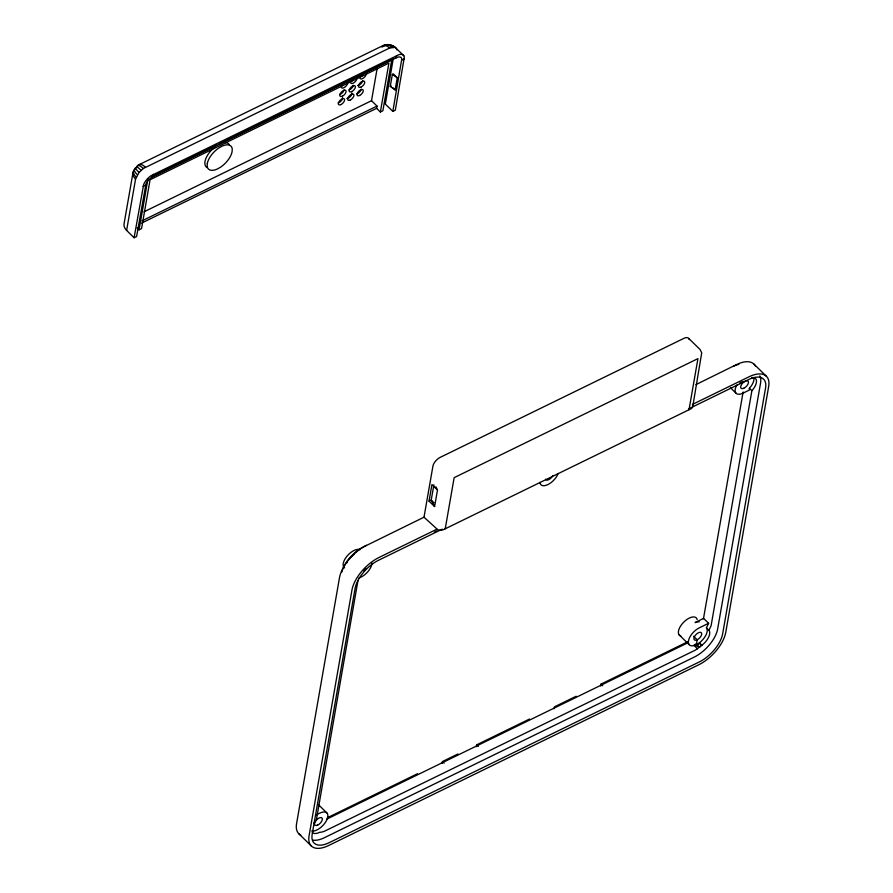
<?xml version="1.0" encoding="UTF-8"?>
<svg xmlns="http://www.w3.org/2000/svg" width="893" height="893" viewBox="0 0 893 893"><rect width="100%" height="100%" fill="white"/><g stroke="black" fill="none" stroke-linecap="round" stroke-linejoin="round"><path stroke-width="1.34" d="M393.3 58.436L385.329 104.079L392.831 111.402L395.32 110.185L404.328 57.141A11.285 5.581 -45.7 0 0 399.126 54.573L150.817 175.832A11.285 5.581 -45.7 0 0 143.661 184.427L134.106 237.739L126.616 230.416A12.056 8.495 9.9 0 1 124.038 223.897L132.968 172.784M753.859 377.65A12.056 5.961 -45.7 0 1 749.372 388.288L749.305 390.085L743.088 393.121A12.056 5.961 -45.7 0 1 736.892 384.961M751.861 377.616A12.056 5.961 -45.7 0 1 751.873 390.721L711.107 625.725L708.919 630.291A12.056 5.961 -45.7 0 1 701.943 645.204L695.48 650.059L325.432 830.758A16.074 7.959 -45.7 0 1 319.649 832.298A12.056 5.961 -45.7 0 1 312.371 832.455M126.616 230.416L135.557 179.136L139.04 172.461L143.315 168.509L389.571 48.032L395.186 47.385L403.781 55.667M137.198 227.994L139.062 229.825L147.992 178.689M153.116 176.535L153.507 174.291M143.974 211.831L371.521 100.708L377.27 67.79M141.552 223.116L376.623 108.332L377.025 106.077L371.521 100.708M376.623 108.332L380.373 111.993L388.913 63.102L150.091 179.716L141.552 228.608L139.062 229.825M390.252 86.476L392.362 74.376L393.3 73.918L397.251 77.78L395.141 89.88L390.252 86.476L391.19 86.018M396.157 57.855L396.548 55.612M392.831 111.402L401.794 58.916A8.037 3.974 -45.7 0 0 396.514 57.677L152.725 176.725A8.037 3.974 -45.7 0 0 145.983 183.824L136.596 236.522L134.106 237.739M341.829 572.134A24.122 11.933 -45.7 0 1 363.25 547.052L424.008 517.192L432.938 466.057A8.037 3.974 -45.7 0 1 440.137 457.395L683.926 338.347A8.037 3.974 -45.7 0 1 689.206 339.586M429.042 501.14L431.933 484.586L437.492 490.011L434.601 506.554L429.042 501.14L431.219 500.069L433.886 484.799M445.227 528.801L454.146 477.666L697.946 358.618L689.016 409.753M442.113 763.426L442.437 761.55L457.986 753.96M476.315 746.727L476.65 744.851L529.516 719.032M554.062 708.763L554.386 706.888L576.152 696.261M600.71 685.98L601.034 684.105L684.998 643.105A20.093 9.946 -45.7 0 0 687.454 641.754M692.789 406.315L701.719 352.847L700.101 349.543L688.827 338.525M696.529 644.322L699.699 647.425L694.933 644.512L696.16 645.706L697.199 639.779L693.56 636.229M697.344 644.21L696.16 645.706M703.461 618.76L743.121 391.994M357.97 580.495L316.323 820.154A12.056 5.961 -45.7 0 0 313.878 823.234M708.607 623.281L706.419 627.846A12.056 5.961 -45.7 0 1 699.442 642.759L697.199 644.98L696.339 644.701A12.056 5.961 -45.7 0 1 688.481 640.828A12.056 5.961 -45.7 0 1 699.275 627.846L708.607 623.281L703.606 618.403L695.067 622.6A12.056 5.961 -45.7 0 1 699.252 621.852M135.379 168.375L133.414 171.266A12.011 6.597 22.4 0 0 136.171 177.104M381.914 47.106L386.535 44.672A12.011 9.522 -87.9 0 1 393.601 47.016M135.624 167.906L134.24 169.681A12.011 4.275 31.8 0 0 137.366 174.771M138.527 164.959L382.037 46.056A12.067 6.675 66.6 0 1 389.571 48.032M151.743 176.859L216.753 145.112M219.254 143.885L391.793 59.641L382.863 110.777L380.373 111.993M143.059 186.447L145.57 185.231M401.761 60.121L404.272 58.905M141.954 220.872L377.025 106.077M695.893 384.626L736.524 364.59A30.15 14.913 -45.7 0 1 755.299 365.94M436.8 529.248L378.978 557.489A30.15 14.913 -45.7 0 0 351.976 589.949L309.067 835.792A30.15 14.913 -45.7 0 0 328.713 845.481L698.761 664.783A30.15 14.913 -45.7 0 0 725.763 632.322L768.672 386.468A30.15 14.913 -45.7 0 0 749.026 376.79L692.443 404.417L692.756 405.199A5.994 4.219 9.9 0 1 690.602 408.972L443.642 529.571A5.994 4.219 9.9 0 1 437.76 529.716L424.008 517.192M434.355 532.116L436.856 530.9M739.806 382.963L742.306 381.735M442.247 529.158L378.487 560.291A26.131 12.926 -45.7 0 0 355.09 588.431L312.182 834.274A26.131 12.926 -45.7 0 0 329.204 842.668L699.252 661.97A26.131 12.926 -45.7 0 0 722.649 633.84L765.558 387.986A26.131 12.926 -45.7 0 0 748.535 379.592L688.525 408.905M358.606 578.296L361.096 577.079A12.056 5.961 -45.7 0 0 372.001 563.07M316.167 814.918L319.906 813.099A12.056 5.961 -45.7 0 1 326.816 819.874A12.056 5.961 -45.7 0 1 311.646 831.003M327.463 817.698L417.567 773.695M326.592 819.216L687.978 642.737M383.197 45.621L385.196 44.829A12.011 8.093 75.6 0 1 391.625 47.251M384.838 45.677L387.629 44.918A12.011 10.303 -63.8 0 1 395.186 47.385M135.959 167.438L135.379 168.096A12.011 1.663 39.8 0 0 139.04 172.461M392.362 74.376L397.251 77.78M753.882 364.054L766.373 376.266M749.372 388.288L751.873 390.721M730.396 387.662L735.843 392.987M393.166 87.949L395.141 89.88M706.419 627.846L708.919 630.291M699.442 642.759L701.943 645.204M701.753 645.717L699.252 643.273L696.339 644.701L695.658 644.043M693.85 645.226L697.589 648.887M679.093 634.811L689.095 644.567M433.998 502.781L431.219 500.069L434.601 506.554M601.034 684.105L602.697 685.735M476.65 744.851L478.313 746.47M442.437 761.55L444.111 763.18M318.622 804.861L326.805 812.853M298.865 833.805L311.367 846.006M435.795 486.763L437.492 490.011M396.827 49.818L396.291 48.345A12.011 10.381 -34 0 0 391.346 45.789M344.586 567.881A12.056 5.961 -45.7 0 1 347.176 555.959A12.056 5.961 -45.7 0 1 360.08 549.653M680.801 635.928A12.056 5.961 -45.7 0 1 683.804 622.075A12.056 5.961 -45.7 0 1 697.165 619.686M733.298 366.353A24.122 11.933 -45.7 0 1 736.178 365.137M737.105 364.835A24.122 11.933 -45.7 0 1 738.913 364.366M300.807 835.156A30.15 14.913 -45.7 0 1 296.576 823.592L339.485 577.749A30.15 14.913 -45.7 0 1 366.476 545.288M312.93 840.101A26.131 12.926 -45.7 0 0 324.204 837.79L694.252 657.092A26.131 12.926 -45.7 0 0 717.659 628.951L760.557 383.108A26.131 12.926 -45.7 0 0 759.809 375.897M558.192 473.469A12.056 5.961 -45.7 0 1 547.911 484.575A12.056 5.961 -45.7 0 1 539.952 482.365M552.767 475.69A5.023 2.489 -45.7 0 1 548.771 479.653A5.023 2.489 -45.7 0 1 545.556 479.206M365.94 568.205A5.023 2.489 -45.7 0 1 365.55 568.874M365.081 569.544A5.023 2.489 -45.7 0 1 363.92 570.794M346.573 563.215A12.056 5.961 -45.7 0 1 347.399 561.608M349.676 558.404A12.056 5.961 -45.7 0 1 354.141 554.319M362.703 80.75A4.019 1.987 -45.7 0 1 357.613 85.46M356.865 78.16A4.019 1.987 -45.7 0 1 353.248 83.161A4.019 1.987 -45.7 0 1 350.86 81.096M352.869 80.069A4.019 1.987 -45.7 0 1 350.458 81.509M347.544 82.714A4.019 1.987 -45.7 0 1 344.33 87.492A4.019 1.987 -45.7 0 1 341.305 86.42M353.382 85.304A4.019 1.987 -45.7 0 1 348.996 89.936M351.931 93.062A4.019 1.987 -45.7 0 1 350.302 96.556A4.019 1.987 -45.7 0 1 346.819 98.453M137.578 166.198A12.067 5.57 61.5 0 1 145.459 167.237M143.315 168.509A12.011 3.706 55 0 0 138.303 165.395L137.321 165.685L136.819 167.772L136.774 166.634A12.011 1.06 47.2 0 1 141.072 170.329M342.745 85.27A4.019 1.987 -45.7 0 1 341.919 85.761M344.051 89.869A4.019 1.987 -45.7 0 1 339.664 94.491M366.197 73.606A4.019 1.987 -45.7 0 1 362.58 78.606A4.019 1.987 -45.7 0 1 360.192 76.53M135.557 179.136A12.067 8.082 13.4 0 1 133.682 170.786M362.201 75.514A4.019 1.987 -45.7 0 1 359.086 77.032M342.599 97.616A4.019 1.987 -45.7 0 1 338.19 102.918M361.241 89.177A4.019 1.987 -45.7 0 1 356.854 93.81M207.087 167.538A16.074 7.959 -45.7 0 1 215.336 146.675M225.594 142.634A16.074 7.959 -45.7 0 1 229.3 144.677M207.31 163.386L207.143 166.131A16.074 7.959 -45.7 0 0 217.434 168.967L220.716 167.08A16.074 7.959 -45.7 0 0 232.08 151.788L232.247 149.042A16.074 7.959 -45.7 0 0 221.955 146.206L218.673 148.093A16.074 7.959 -45.7 0 0 207.31 163.386M743.724 388.31A5.023 2.489 -45.7 0 0 748.312 381.411A5.023 2.489 -45.7 0 0 741.648 384.358A5.023 2.489 -45.7 0 0 743.724 388.31M696.975 639.879A5.023 2.489 -45.7 0 0 701.552 632.992A5.023 2.489 -45.7 0 0 694.888 635.928A5.023 2.489 -45.7 0 0 696.975 639.879M317.595 825.143A5.023 2.489 -45.7 0 0 322.172 818.245A5.023 2.489 -45.7 0 0 315.519 821.192A5.023 2.489 -45.7 0 0 317.595 825.143M361.107 87.034A4.019 1.987 -45.7 0 0 364.534 81.509A4.019 1.987 -45.7 0 0 359.153 84.132A4.019 1.987 -45.7 0 0 361.107 87.034M342.454 96.143A4.019 1.987 -45.7 0 0 345.881 90.617A4.019 1.987 -45.7 0 0 340.49 93.24A4.019 1.987 -45.7 0 0 342.454 96.143M351.775 91.588A4.019 1.987 -45.7 0 0 355.202 86.063A4.019 1.987 -45.7 0 0 349.822 88.686A4.019 1.987 -45.7 0 0 351.775 91.588M350.302 100.016A4.019 1.987 -45.7 0 0 353.74 94.491A4.019 1.987 -45.7 0 0 348.348 97.114A4.019 1.987 -45.7 0 0 350.302 100.016M359.633 95.462A4.019 1.987 -45.7 0 0 363.06 89.936A4.019 1.987 -45.7 0 0 357.68 92.559A4.019 1.987 -45.7 0 0 359.633 95.462M340.981 104.57A4.019 1.987 -45.7 0 0 344.408 99.045A4.019 1.987 -45.7 0 0 339.016 101.679A4.019 1.987 -45.7 0 0 340.981 104.57"/></g></svg>
